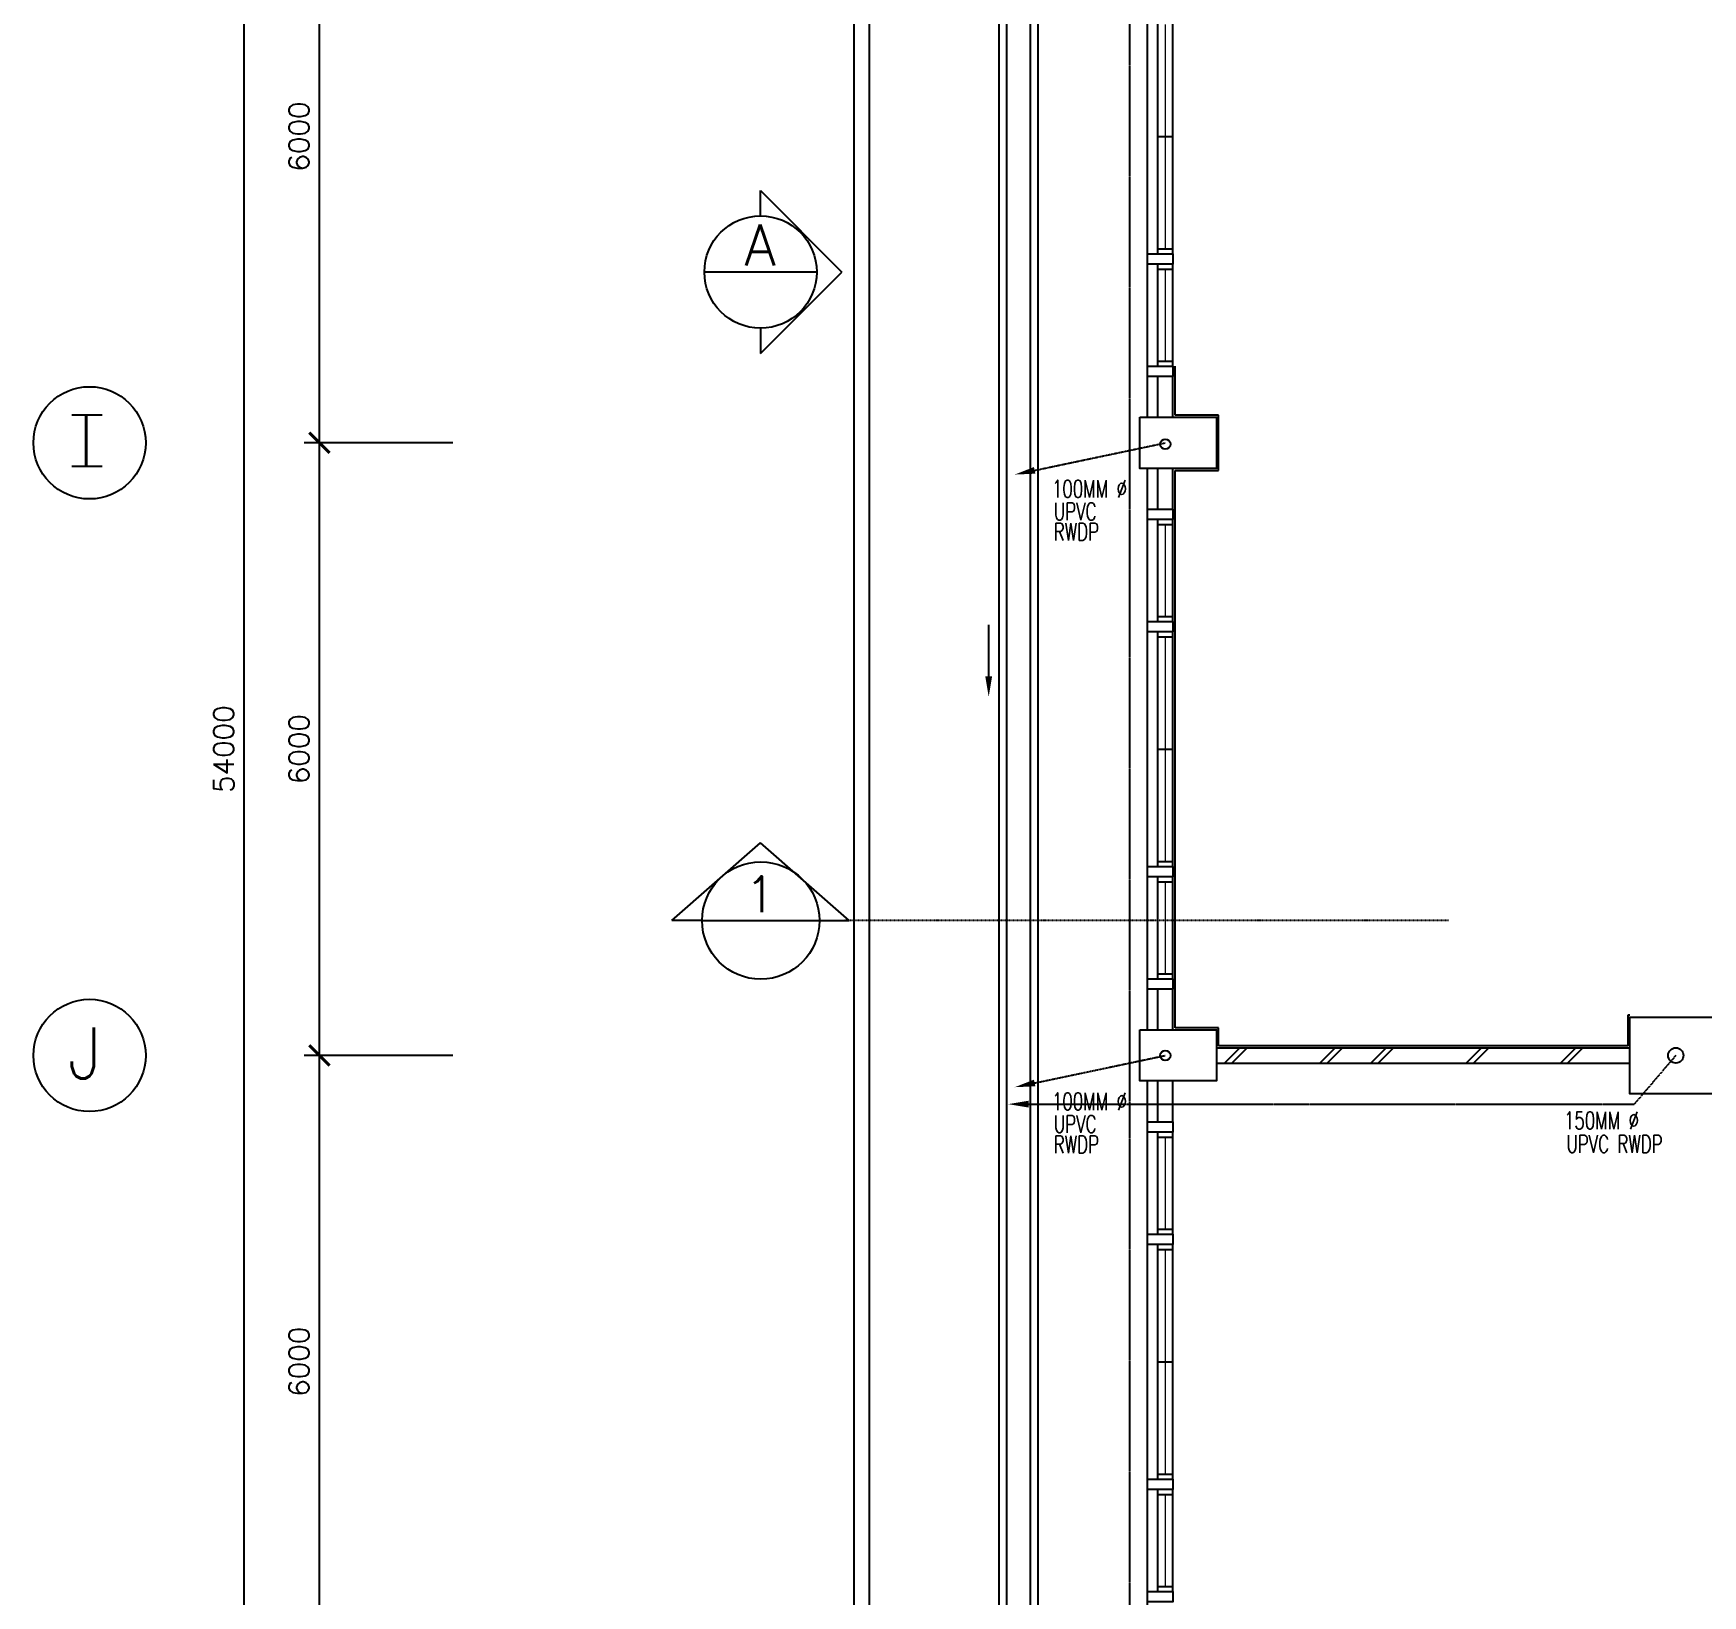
# Model space of a CAD drawing. Header units: feet. Extents: x 1407108 to 2957709, y -1501070 to -681589.
# Drawn here: x 1408630 to 1424980, y -819714 to -804414 of the extents above; entities that cross this region are included whole.
import ezdxf

# ---------------------------------------------------------------- set-up
doc = ezdxf.new("R2010")
doc.units = ezdxf.units.FT
doc.header["$LTSCALE"] = 13
doc.header["$MEASUREMENT"] = 0
doc.linetypes.add('DASHDOT', pattern=[1, 0.5, -0.25, 0, -0.25])
doc.linetypes.add('HIDDEN', pattern=[0.375, 0.25, -0.125])
doc.layers.get('0').update_dxf_attribs({"linetype": 'CONTINUOUS'})
for name, color, linetype in [('1-ROAD', 1, 'CONTINUOUS'), ('AR', 7, 'CONTINUOUS'), ('AR1', 7, 'CONTINUOUS'), ('COL', 3, 'CONTINUOUS'), ('DIM', 7, 'CONTINUOUS'), ('DRAIN', 1, 'CONTINUOUS'), ('FURN', 1, 'CONTINUOUS'), ('GRID-T', 7, 'CONTINUOUS'), ('H', 1, 'CONTINUOUS'), ('RWDP', 145, 'CONTINUOUS'), ('WALL', 2, 'CONTINUOUS'), ('WIN', 5, 'CONTINUOUS')]:
    doc.layers.add(name, color=color, linetype=linetype)
doc.styles.add('ROMANS', font='romans')
doc.styles.get("Standard").update_dxf_attribs({"font": 'ROMANS.SHX'})
doc.dimstyles.new('STANDARD$0', dxfattribs={"dimscale": 0, "dimtxt": 8, "dimasz": 6, "dimexe": 1, "dimexo": 1, "dimgap": 3, "dimtad": 1, "dimdec": 0, "dimlfac": -1, "dimrnd": 1, "dimzin": 0, "dimdsep": 46, "dimtxsty": 'Standard', "dimcen": 0, "dimclrd": 5, "dimclre": 250, "dimadec": 0, "dimazin": 0, "dimtfac": 1, "dimtdec": 4, "dimtofl": 0, "dimtmove": 0, "dimatfit": 3, "dimfxl": 1, "dimtolj": 1, "dimtzin": 0, "dimarcsym": 0})

# ---------------------------------------------------------------- blocks, each defined once
blk = doc.blocks.new('_ARCHTICK')
at = {"color": 0, "linetype": 'ByBlock', "const_width": 0.15}
blk.add_lwpolyline([(-0.5, -0.5), (0.5, 0.5)], dxfattribs=at)
blk = doc.blocks.new('*D138')
at = {"layer": 'DIM', "color": 7, "lineweight": -2, "transparency": 16777216}
for p, q in [((1412445, -784424), (1410545, -784424)), ((1410695, -838574), (1410695, -784274)), ((1412445, -838424), (1410545, -838424))]:
    blk.add_line(p, q, dxfattribs=at)
at = {"layer": 'DIM', "color": 7, "lineweight": -2, "transparency": 16777216, "xscale": 200, "yscale": 200, "zscale": 200}
for p, rotation in [((1410695, -784424), 90), ((1410695, -838424), 270)]:
    blk.add_blockref('_ARCHTICK', p, dxfattribs=dict(at, rotation=rotation))
at = {"layer": 'DIM', "color": 7, "transparency": 16777216, "insert": (1410495, -811424), "char_height": 200, "attachment_point": 5, "rotation": 90, "style": 'ROMANS'}
blk.add_mtext('\\A1;54000', dxfattribs=at)
blk = doc.blocks.new('*D142')
at = {"layer": 'DIM', "color": 7, "lineweight": -2, "transparency": 16777216}
for p, q in [((1411432, -820574), (1411432, -814274)), ((1412739, -814424), (1411282, -814424)), ((1412739, -820424), (1411282, -820424))]:
    blk.add_line(p, q, dxfattribs=at)
at = {"layer": 'DIM', "color": 7, "lineweight": -2, "transparency": 16777216, "xscale": 200, "yscale": 200, "zscale": 200}
for p, rotation in [((1411432, -814424), 90), ((1411432, -820424), 270)]:
    blk.add_blockref('_ARCHTICK', p, dxfattribs=dict(at, rotation=rotation))
at = {"layer": 'DIM', "color": 7, "transparency": 16777216, "insert": (1411232, -817424), "char_height": 200, "attachment_point": 5, "rotation": 90, "style": 'ROMANS'}
blk.add_mtext('\\A1;6000', dxfattribs=at)
blk = doc.blocks.new('*D143')
at = {"layer": 'DIM', "color": 7, "lineweight": -2, "transparency": 16777216}
for p, q in [((1411432, -814574), (1411432, -808274)), ((1412739, -808424), (1411282, -808424)), ((1412739, -814424), (1411282, -814424))]:
    blk.add_line(p, q, dxfattribs=at)
at = {"layer": 'DIM', "color": 7, "lineweight": -2, "transparency": 16777216, "xscale": 200, "yscale": 200, "zscale": 200}
for p, rotation in [((1411432, -808424), 90), ((1411432, -814424), 270)]:
    blk.add_blockref('_ARCHTICK', p, dxfattribs=dict(at, rotation=rotation))
at = {"layer": 'DIM', "color": 7, "transparency": 16777216, "insert": (1411232, -811424), "char_height": 200, "attachment_point": 5, "rotation": 90, "style": 'ROMANS'}
blk.add_mtext('\\A1;6000', dxfattribs=at)
blk = doc.blocks.new('*D144')
at = {"layer": 'DIM', "color": 7, "lineweight": -2, "transparency": 16777216}
for p, q in [((1411432, -808574), (1411432, -802274)), ((1412739, -802424), (1411282, -802424)), ((1412739, -808424), (1411282, -808424))]:
    blk.add_line(p, q, dxfattribs=at)
at = {"layer": 'DIM', "color": 7, "lineweight": -2, "transparency": 16777216, "xscale": 200, "yscale": 200, "zscale": 200}
for p, rotation in [((1411432, -802424), 90), ((1411432, -808424), 270)]:
    blk.add_blockref('_ARCHTICK', p, dxfattribs=dict(at, rotation=rotation))
at = {"layer": 'DIM', "color": 7, "transparency": 16777216, "insert": (1411232, -805424), "char_height": 200, "attachment_point": 5, "rotation": 90, "style": 'ROMANS'}
blk.add_mtext('\\A1;6000', dxfattribs=at)

msp = doc.modelspace()

# ---------------------------------------------------------------- linework, layer by layer
at = {"color": 0, "linetype": 'HIDDEN'}
msp.add_line((1419367.2, -802174.1), (1419367.2, -826674.1), dxfattribs=at)
at = {"color": 0}
for p, q in [((1419542.2, -808174.1), (1419542.2, -802674.1)), ((1419542.2, -814174.1), (1419542.2, -808674.1)), ((1419542.2, -820174.1), (1419542.2, -814674.1))]:
    msp.add_line(p, q, dxfattribs=at)
at = {"layer": '1-ROAD', "color": 0}
for p, q in [((1416817.2, -803091.5), (1416817.2, -825891.5)), ((1416667.2, -803241.5), (1416667.2, -825741.5))]:
    msp.add_line(p, q, dxfattribs=at)
at = {"layer": 'AR', "color": 0, "linetype": 'Continuous'}
for p, q in [((1415752.6, -806201.3), (1415752.6, -805954.4)), ((1415752.6, -807301.3), (1415752.6, -807548.3)), ((1415180.2, -813102.7), (1414885.1, -813102.7)), ((1416330.2, -813102.7), (1416620.1, -813102.7))]:
    msp.add_line(p, q, dxfattribs=at)
at = {"layer": 'AR', "color": 0}
for p, q in [((1415752.6, -805954.4), (1416549.6, -806751.3)), ((1416302.6, -806751.3), (1415202.6, -806751.3)), ((1415752.6, -807548.3), (1416549.6, -806751.3)), ((1414885.1, -813102.7), (1415752.6, -812340.4)), ((1416620.1, -813102.7), (1415752.6, -812340.4)), ((1415180.2, -813102.7), (1416330.2, -813102.7))]:
    msp.add_line(p, q, dxfattribs=at)
at = {"layer": 'AR', "color": 0, "linetype": 'DASHDOT'}
msp.add_line((1422491.6, -813102.7), (1416577.2, -813102.7), dxfattribs=at)
at = {"layer": 'AR', "color": 0, "linetype": 'Continuous'}
msp.add_circle((1415752.6, -806751.3), 550, dxfattribs=at)
at = {"layer": 'AR', "color": 0}
msp.add_circle((1415755.2, -813102.7), 575, dxfattribs=at)
at = {"layer": 'COL', "color": 0}
for points in [[(1419467.2, -808174.1), (1420217.2, -808174.1), (1420217.2, -808674.1), (1419467.2, -808674.1)], [(1419467.2, -814174.1), (1420217.2, -814174.1), (1420217.2, -814674.1), (1419467.2, -814674.1)], [(1425167.2, -814049.1), (1425167.2, -814799.1), (1424267.2, -814799.1), (1424267.2, -814049.1)]]:
    msp.add_lwpolyline(points, close=True, dxfattribs=at)
at = {"layer": 'DRAIN', "color": 0}
for p, q in [((1418087.2, -802174.1), (1418087.2, -826674.1)), ((1418162.2, -802174.1), (1418162.2, -826674.1)), ((1418392.2, -802174.1), (1418392.2, -826674.1)), ((1418467.2, -802174.1), (1418467.2, -826674.1))]:
    msp.add_line(p, q, dxfattribs=at)
msp.add_lwpolyline([(1417987.2, -810711), (1417987.2, -810207.5)], dxfattribs=at)
msp.add_solid([(1418020.5, -810711), (1417987.2, -810911), (1417953.8, -810711)], dxfattribs=at)
at = {"layer": 'FURN', "color": 0, "linetype": 'Continuous'}
for p, q in [((1419812.2, -808154.1), (1419812.2, -807674.1)), ((1420237.2, -808154.1), (1419812.2, -808154.1)), ((1420237.2, -808174.1), (1420237.2, -808154.1)), ((1420237.2, -808694.1), (1420237.2, -808174.1)), ((1419812.2, -814154.1), (1419812.2, -808694.1)), ((1419812.2, -808694.1), (1420217.2, -808694.1)), ((1420217.2, -808694.1), (1420237.2, -808694.1)), ((1420237.2, -814154.1), (1419812.2, -814154.1)), ((1420237.2, -814174.1), (1420237.2, -814154.1)), ((1420237.2, -814329.1), (1420237.2, -814174.1)), ((1424267.2, -814029.1), (1424247.2, -814029.1)), ((1424247.2, -814029.1), (1424247.2, -814329.1)), ((1424247.2, -814329.1), (1420237.2, -814329.1))]:
    msp.add_line(p, q, dxfattribs=at)
at = {"layer": 'GRID-T', "color": 0}
for p, q in [((1409008.3, -808149.3), (1409304, -808149.3)), ((1409008.3, -808652.2), (1409304, -808652.2))]:
    msp.add_line(p, q, dxfattribs=at)
for centre in [(1409180.5, -808424.1), (1409180.5, -814424.1)]:
    msp.add_circle(centre, 550, dxfattribs=at)
at = {"layer": 'H', "color": 0}
for p, q in [((1420297.3, -814499.1), (1420447.3, -814349.1)), ((1420367.2, -814499.1), (1420517.2, -814349.1)), ((1421231.3, -814499.1), (1421381.3, -814349.1)), ((1421301.1, -814499.1), (1421451.1, -814349.1)), ((1421730.9, -814499.1), (1421880.9, -814349.1)), ((1421800.8, -814499.1), (1421950.8, -814349.1)), ((1422664.9, -814499.1), (1422814.9, -814349.1)), ((1422734.7, -814499.1), (1422884.7, -814349.1)), ((1423587.4, -814499.1), (1423737.4, -814349.1)), ((1423657.3, -814499.1), (1423807.3, -814349.1))]:
    msp.add_line(p, q, dxfattribs=at)
at = {"layer": 'RWDP', "color": 0, "linetype": 'HIDDEN'}
for p, q in [((1418437.7, -808693.8), (1419717.2, -808424.1)), ((1418437.7, -814693.8), (1419717.2, -814424.1)), ((1424717.2, -814424.1), (1424310, -814901)), ((1418378.2, -814901), (1424310, -814901))]:
    msp.add_line(p, q, dxfattribs=at)
at = {"layer": 'RWDP', "color": 0}
for centre in [(1419717.2, -808437.5), (1419717.2, -814425)]:
    msp.add_circle(centre, 50, dxfattribs=at)
at = {"layer": 'RWDP', "color": 0, "linetype": 'Continuous'}
msp.add_circle((1424717.2, -814424.1), 75, dxfattribs=at)
at = {"layer": 'RWDP', "color": 0, "linetype": 'HIDDEN'}
for points in [[(1418444.6, -808726.4), (1418430.8, -808661.1), (1418242, -808735)], [(1418444.6, -814726.4), (1418430.8, -814661.1), (1418242, -814735)]]:
    msp.add_solid(points, dxfattribs=at)
at = {"layer": 'RWDP', "color": 0}
msp.add_solid([(1418378.2, -814934.3), (1418378.2, -814867.7), (1418178.2, -814901)], dxfattribs=at)
at = {"layer": 'WALL', "color": 0}
for p, q in [((1419642.2, -808174.1), (1419642.2, -807774.1)), ((1419792.2, -808174.1), (1419792.2, -807774.1)), ((1419642.2, -809074.1), (1419642.2, -808674.1)), ((1419792.2, -809074.1), (1419792.2, -808674.1)), ((1419642.2, -814174.1), (1419642.2, -813774.1)), ((1419792.2, -814174.1), (1419792.2, -813774.1)), ((1420217.2, -814349.1), (1424267.2, -814349.1)), ((1420217.2, -814499.1), (1424267.2, -814499.1)), ((1419642.2, -815074.1), (1419642.2, -814674.1)), ((1419792.2, -815074.1), (1419792.2, -814674.1))]:
    msp.add_line(p, q, dxfattribs=at)
for points in [[(1419542.2, -806574.1), (1419792.2, -806574.1), (1419792.2, -806674.1), (1419542.2, -806674.1)], [(1419542.2, -807674.1), (1419792.2, -807674.1), (1419792.2, -807774.1), (1419542.2, -807774.1)], [(1419542.2, -809074.1), (1419792.2, -809074.1), (1419792.2, -809174.1), (1419542.2, -809174.1)], [(1419542.2, -810174.1), (1419792.2, -810174.1), (1419792.2, -810274.1), (1419542.2, -810274.1)], [(1419542.2, -812574.1), (1419792.2, -812574.1), (1419792.2, -812674.1), (1419542.2, -812674.1)], [(1419542.2, -813674.1), (1419792.2, -813674.1), (1419792.2, -813774.1), (1419542.2, -813774.1)], [(1419542.2, -815074.1), (1419792.2, -815074.1), (1419792.2, -815174.1), (1419542.2, -815174.1)], [(1419542.2, -816174.1), (1419792.2, -816174.1), (1419792.2, -816274.1), (1419542.2, -816274.1)], [(1419542.2, -818574.1), (1419792.2, -818574.1), (1419792.2, -818674.1), (1419542.2, -818674.1)], [(1419542.2, -819674.1), (1419792.2, -819674.1), (1419792.2, -819774.1), (1419542.2, -819774.1)]]:
    msp.add_lwpolyline(points, close=True, dxfattribs=at)
at = {"layer": 'WIN', "color": 0}
for p, q in [((1419642.2, -806574.1), (1419642.2, -804274.1)), ((1419792.2, -806574.1), (1419792.2, -804274.1)), ((1419642.2, -805424.1), (1419792.2, -805424.1)), ((1419642.2, -806524.1), (1419792.2, -806524.1)), ((1419642.2, -807674.1), (1419642.2, -806674.1)), ((1419642.2, -806724.1), (1419792.2, -806724.1)), ((1419792.2, -807674.1), (1419792.2, -806674.1)), ((1419642.2, -807624.1), (1419792.2, -807624.1)), ((1419642.2, -810174.1), (1419642.2, -809174.1)), ((1419642.2, -809224.1), (1419792.2, -809224.1)), ((1419792.2, -810174.1), (1419792.2, -809174.1)), ((1419642.2, -810124.1), (1419792.2, -810124.1)), ((1419642.2, -812574.1), (1419642.2, -810274.1)), ((1419642.2, -810324.1), (1419792.2, -810324.1)), ((1419792.2, -812574.1), (1419792.2, -810274.1)), ((1419642.2, -811424.1), (1419792.2, -811424.1)), ((1419642.2, -812524.1), (1419792.2, -812524.1)), ((1419642.2, -813674.1), (1419642.2, -812674.1)), ((1419792.2, -813674.1), (1419792.2, -812674.1)), ((1419642.2, -812724.1), (1419792.2, -812724.1)), ((1419642.2, -813624.1), (1419792.2, -813624.1)), ((1419642.2, -816174.1), (1419642.2, -815174.1)), ((1419642.2, -815224.1), (1419792.2, -815224.1)), ((1419792.2, -816174.1), (1419792.2, -815174.1)), ((1419642.2, -816124.1), (1419792.2, -816124.1)), ((1419642.2, -818574.1), (1419642.2, -816274.1)), ((1419792.2, -818574.1), (1419792.2, -816274.1)), ((1419642.2, -816324.1), (1419792.2, -816324.1)), ((1419642.2, -817424.1), (1419792.2, -817424.1)), ((1419642.2, -818524.1), (1419792.2, -818524.1)), ((1419642.2, -819674.1), (1419642.2, -818674.1)), ((1419642.2, -818724.1), (1419792.2, -818724.1)), ((1419792.2, -819674.1), (1419792.2, -818674.1)), ((1419642.2, -819624.1), (1419792.2, -819624.1))]:
    msp.add_line(p, q, dxfattribs=at)
at = {"layer": 'WIN', "color": 0, "const_width": 10, "flags": 128}
for points in [[(1419717.2, -806524.1), (1419717.2, -804324.1)], [(1419717.2, -806724.1), (1419717.2, -807624.1)], [(1419717.2, -810124.1), (1419717.2, -809224.1)], [(1419717.2, -812524.1), (1419717.2, -810324.1)], [(1419717.2, -812724.1), (1419717.2, -813624.1)], [(1419717.2, -816124.1), (1419717.2, -815224.1)], [(1419717.2, -818524.1), (1419717.2, -816324.1)], [(1419717.2, -818724.1), (1419717.2, -819624.1)]]:
    msp.add_lwpolyline(points, dxfattribs=at)

# ---------------------------------------------------------------- texts
at = {"layer": 'AR', "color": 0, "style": 'ROMANS'}
msp.add_text('A', height=400, dxfattribs=at).set_placement((1415596, -806686.1))
at = {"layer": 'AR1', "color": 0, "style": 'ROMANS'}
msp.add_text('1', height=350, dxfattribs=at).set_placement((1415599, -813019.5))
at = {"layer": 'GRID-T', "color": 0, "style": 'ROMANS'}
for s, p in [('I', (1409062.6, -808649.9)), ('J', (1408965.3, -814649.9))]:
    msp.add_text(s, height=500, dxfattribs=at).set_placement(p)
at = {"layer": 'RWDP', "color": 0, "style": 'ROMANS', "width": 0.7}
for s, p in [('100MM %%c', (1418606.8, -808959.6)), ('UPVC ', (1418624.8, -809181.6)), ('RWDP', (1418624.8, -809380.6)), ('100MM %%c', (1418606.8, -814959.6)), ('150MM %%c', (1423621.7, -815145.4)), ('UPVC ', (1418624.8, -815181.6)), ('RWDP', (1418624.8, -815380.6)), ('UPVC RWDP', (1423645.7, -815376.4))]:
    msp.add_text(s, height=170, dxfattribs=at).set_placement(p)

# ---------------------------------------------------------------- dimensions: what is measured, and where the dimension line sits
at = {"layer": 'DIM', "color": 0}
dim = msp.add_aligned_dim(p1=(1412594.6, -838424.1), p2=(1412594.6, -784424.1), distance=1899.4, dimstyle='STANDARD$0', override={"dimscale": 100, "dimtxt": 2, "dimasz": 2, "dimexe": 1.5, "dimexo": 1.5, "dimgap": 1, "dimtxsty": 'ROMANS', "dimblk": 'ARCHTICK', "dimdle": 1.5, "dimclrd": 7, "dimclre": 7, "dimclrt": 7, "dimtdec": 0, "dimtmove": 2}, dxfattribs=at)
dim.commit()
dim.dimension.update_dxf_attribs({"geometry": '*D138', "text_midpoint": (1410495.1, -811424.1)})
for base, p1, p2, picture, middle in [((1411431.7, -802424.1), (1412888.9, -808424.1), (1412888.9, -802424.1), '*D144', (1411231.7, -805424.1)), ((1411431.7, -808424.1), (1412888.9, -814424.1), (1412888.9, -808424.1), '*D143', (1411231.7, -811424.1)), ((1411431.7, -814424.1), (1412888.9, -820424.1), (1412888.9, -814424.1), '*D142', (1411231.7, -817424.1))]:
    dim = msp.add_linear_dim(base=base, p1=p1, p2=p2, angle=270, dimstyle='STANDARD$0', override={"dimscale": 100, "dimtxt": 2, "dimasz": 2, "dimexe": 1.5, "dimexo": 1.5, "dimgap": 1, "dimtxsty": 'ROMANS', "dimblk": 'ARCHTICK', "dimdle": 1.5, "dimclrd": 7, "dimclre": 7, "dimclrt": 7, "dimtdec": 0, "dimtmove": 2}, dxfattribs=at)
    dim.commit()
    dim.dimension.update_dxf_attribs({"geometry": picture, "text_midpoint": middle})

doc.saveas('drawing.dxf')
